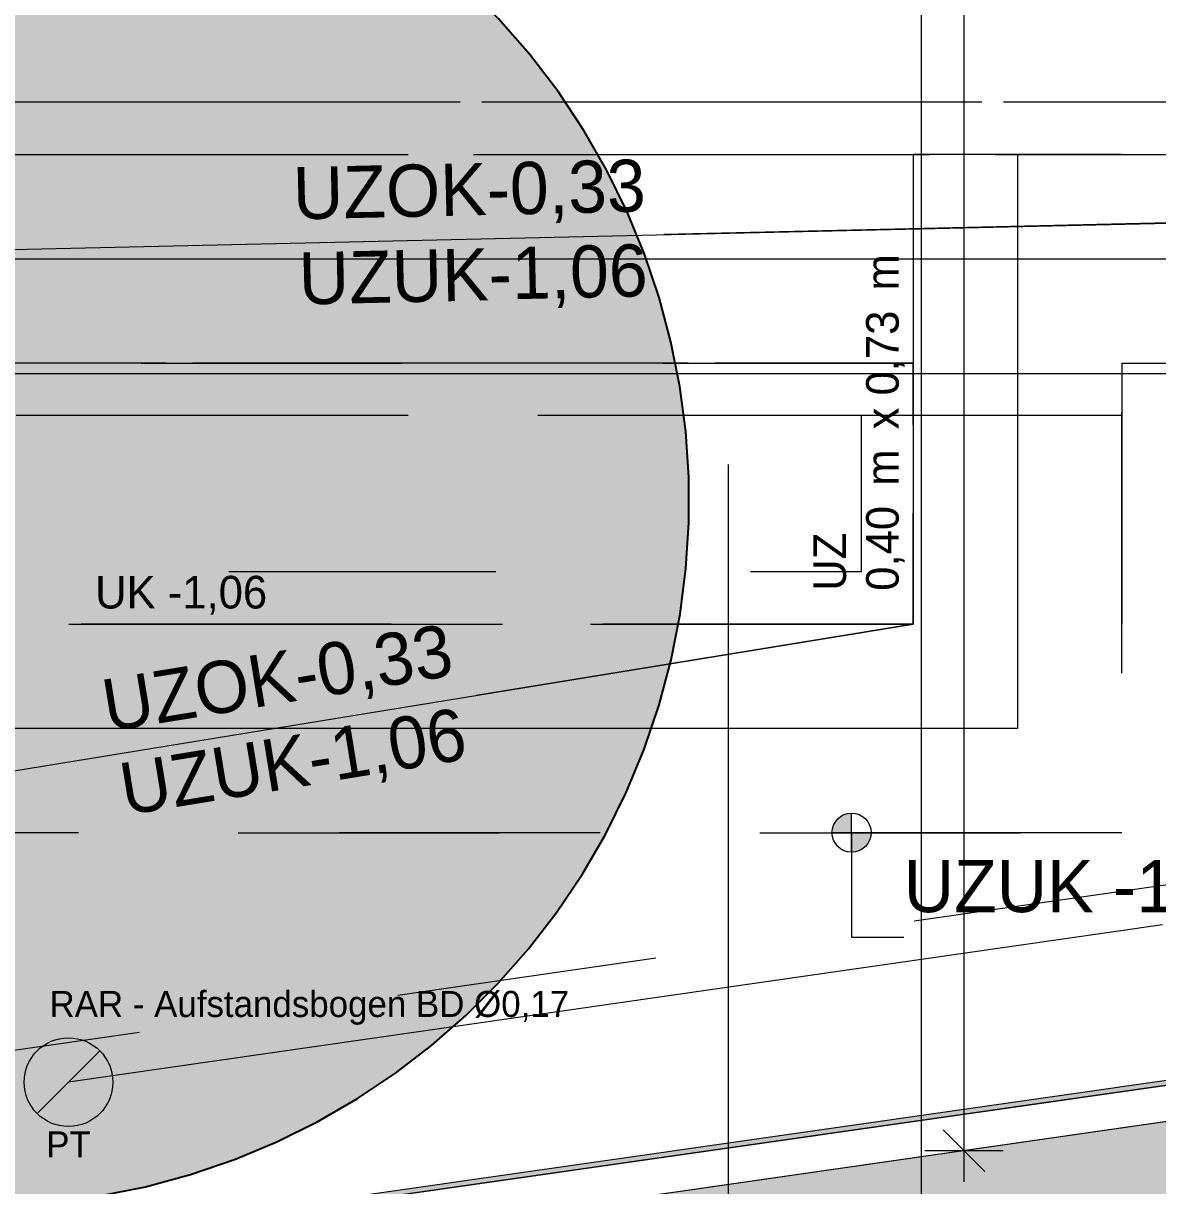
# Model space of a CAD drawing. Header units: metres. Extents: x -14 to 130, y -38 to 4.
# Drawn here: x 10.279 to 12.454, y -31.557 to -29.328 of the extents above; entities that cross this region are included whole.
import ezdxf

# ---------------------------------------------------------------- set-up
doc = ezdxf.new("R2010")
doc.units = ezdxf.units.M
doc.header["$MEASUREMENT"] = 0
for name, pattern in [('Kanal', [0.005, 0.003, -0.001, 0, -0.001]), ('Punkt 1_1', [0.07500000000000001, 0.025, -0.05000000000000001]), ('Schnittlinie', [0.006, 0.003, -0.0015, 0, -0.0015]), ('Strichliert_1_-1', [2, 1, -1]), ('Untersicht', [0.001, 0.0005, -0.0005])]:
    doc.linetypes.add(name, pattern=pattern)
for name, color, linetype in [('-1._KG PP_3_111 Wand Aussen - Bohrpfahlwand 80', 7, 'Continuous'), ('-1._KG PP_3_210 Decke', 7, 'Continuous'), ('-1._KG PP_3_220 Bodenaufbau', 7, 'Continuous'), ('-1._KG PP_3_250 Träger Unterzug', 7, 'Continuous'), ('-1._KG PP_3_270 Deckendurchbruchsymbol', 7, 'Continuous'), ('-1._KG PP_3_570 Beschriftung 3D', 7, 'Continuous'), ('-1._KG PP_3_851 Marker Schnitt', 7, 'Continuous'), ('-1._KG PP_3_945 Einreichplan Beschriftung', 7, 'Continuous'), ('-1._KG PP_3_Bemaßen_Sperrmaß 2D', 7, 'Continuous'), ('-1._KG PP_3_Kataster Grenzpunkte_Grenzpunkt (GP) Hausecke_Kennzeichen', 7, 'Continuous'), ('-1._KG PP_3_Kataster Grenzpunkte_Grenzpunkt (GP) Zeichen im Fels_Kennzeichen', 7, 'Continuous'), ('-1._KG PP_3_Kataster Grundstücke_Grundstück', 7, 'Continuous')]:
    doc.layers.add(name, color=color, linetype=linetype)
doc.styles.add('ERSTELLTER_STIL_5', font='')
doc.styles.get('ERSTELLTER_STIL_5').set_extended_font_data('Eurostile')
doc.linetypes.add('GAS', pattern='A,0,[1,415_260415_PP_VA_1_2 -1 KG1.Shx,S=0.1865079365079365,R=0,X=0,Y=0],-26.5,0', length=26.5)

msp = doc.modelspace()

# ---------------------------------------------------------------- hatches: boundary and pattern name
at = {"layer": '-1._KG PP_3_111 Wand Aussen - Bohrpfahlwand 80', "linetype": 'Continuous', "lineweight": 13, "true_color": 0x3f7f02}
msp.add_hatch(color=76, dxfattribs=at).paths.add_polyline_path([(12.94298988520334, -31.36602265205943), (4.92542555207527, -32.51869860455701), (4.953886686772657, -32.71666315646401), (12.97145101990074, -31.56398720396643)])
at = {"layer": '-1._KG PP_3_210 Decke', "linetype": 'Continuous', "lineweight": 0, "true_color": 0x0f1f00}
h = msp.add_hatch(color=88, dxfattribs=at)
h.paths.add_polyline_path([(9.98588561183884, -28.91214814596547, 0.9999999999999999), (10.42508106225892, -31.57618781465104, 0.9999999999999999)])
h.paths.add_polyline_path([(9.539864110852418, -30.76786146733664, -1.000000024835274), (9.442265118194504, -30.17585265267916, -1.000000024835268)], flags=0)
at = {"layer": '-1._KG PP_3_270 Deckendurchbruchsymbol', "linetype": 'Continuous', "lineweight": 0}
msp.add_hatch(color=8, dxfattribs=at).paths.add_polyline_path([(10.30554317318885, -31.41830976163317, 0.9999999999999999), (10.42575132599057, -31.29810160883146)])
at = {"layer": '-1._KG PP_3_570 Beschriftung 3D', "linetype": 'Continuous', "lineweight": 0, "true_color": 0x191100}
h = msp.add_hatch(color=28, dxfattribs=at)
h.paths.add_polyline_path([(0.8668847170780953, -11.47999991496719), (0.8449007091808358, -11.47999991496719), (0.8449132501583829, -11.4900006116453), (0.8668847170780953, -11.4900006116453), (0.8668847170780953, -11.93499944702833), (1.016885557929351, -11.93499944702833), (1.016885557929351, -11.55999962507792), (1.766885212850225, -11.5599995452945), (1.766885212850225, -11.49000047804258), (4.966884754613398, -11.49000057120864), (4.966884754613398, -11.55999945441246), (5.716885332203736, -11.55999945891298), (5.716885332203736, -11.93499947103196), (5.786884689120862, -11.93499947103196), (5.786884689120862, -13.1050004351359), (5.716885332203736, -13.1050004351359), (5.716885332203736, -13.8549998335004), (4.966884754613398, -13.8549999756764), (4.966884754613398, -13.92500035555425), (1.766885212850225, -13.92500048726552), (1.766885212850225, -13.85499990180737), (1.016885557929351, -13.85499998169856), (1.016885557929351, -13.10500033779775), (0.8668847170780953, -13.10500033779775), (0.8668847170780953, -14.00500017107046), (1.766885212850225, -14.00500019586273), (1.766885212850225, -13.93500026106439), (4.966884754613398, -13.93500019601194), (4.966884754613398, -14.00500020172128), (5.786884689120862, -14.00500021387206), (5.786884689120862, -14.20499974745335), (4.966884754613398, -14.20499963005461), (4.966884754613398, -14.27500019701671), (1.766885212850225, -14.2750001612572), (1.766885212850225, -14.20499957579905), (0.8668847170780953, -14.20499977208698), (0.8668847170780953, -15.10499911675018), (1.016885557929351, -15.10499911675018), (1.016885557929351, -14.35499963571921), (1.766885212850225, -14.35499965296781), (1.766885212850225, -14.28500036882928), (4.966884754613398, -14.28500041164291), (4.966884754613398, -14.35499966901524), (5.716885332203736, -14.35499971057604), (5.716885332203736, -15.10499910894054), (5.786884689120862, -15.10499910894054), (5.786884689120862, -15.82499955780293), (5.716885332203736, -15.82499955780293), (5.716885332203736, -16.57500020791435), (4.966884754613398, -16.57500017079886), (4.966884754613398, -16.64499998942395), (1.766884779077012, -16.64500012258124), (1.766884779077012, -16.5750001877829), (1.016885232189674, -16.57500022339357), (1.016885232189674, -15.82499960227373), (0.8668847170780953, -15.82499960227373), (0.8668847170780953, -16.72499943554644), (1.766884779077012, -16.72499939740524), (1.766884779077012, -16.65499989638011), (4.966884754613398, -16.65499982988164), (4.966884754613398, -16.72499946142247), (5.786884689120862, -16.7249993365391), (5.786884689120862, -16.92499991324281), (4.966884754613398, -16.92500001226133), (4.966884754613398, -16.99499964380216), (1.766884779077012, -16.99499957968633), (1.766884779077012, -16.9250000786612), (0.8668847170780953, -16.92500001378199), (0.8668847170780953, -17.82499968418486), (1.016885557929351, -17.82499968418486), (1.016885557929351, -17.07499987741421), (1.766884779077012, -17.07499993894335), (1.766884779077012, -17.00499935348519), (4.966884754613398, -17.00499929717559), (4.966884754613398, -17.0749998641377), (5.716885123579248, -17.07499987636551), (5.716885123579248, -17.82499969197898), (5.786884689120862, -17.82499969197898), (5.786884689120862, -18.99500003020946), (5.716885123579248, -18.99500003020946), (5.716885123579248, -19.36999920783049), (4.966884754613398, -19.36999926289611), (4.966884754613398, -19.43999982985822), (1.766884779077012, -19.43999979648135), (1.766884779077012, -19.36999921102319), (1.016885232189674, -19.36999925681582), (1.016885232189674, -18.99499992347494), (0.8668847170780953, -18.99499992347494), (0.8668847170780953, -19.89499943100797), (1.016885232189674, -19.89499943100797), (1.016885232189674, -19.5199997719274), (1.766884779077012, -19.51999972196516), (1.766884779077012, -19.44999935339361), (4.966884754613398, -19.4499992961474), (4.966884754613398, -19.5199998631095), (5.716885123579248, -19.51999979682664), (5.716885123579248, -19.89499939169665), (5.786884689120862, -19.89499939169665), (5.786884625607351, -21.06499974746043), (5.716884724527121, -21.06499974746043), (5.716884724527121, -21.81499940033264), (4.966884831283418, -21.81499961247194), (4.966884831283418, -21.88499966107988), (1.766884645735564, -21.88499963076367), (1.766884645735564, -21.81499953862575), (1.016885335618065, -21.81499946396704), (1.016885335618065, -21.06499963923164), (0.8668847262086228, -21.06499963923164), (0.8668847262086228, -21.96499976648964), (1.766884645735564, -21.96499970381146), (1.766884645735564, -21.89499983744241), (4.966884831283418, -21.89499974991149), (4.966884831283418, -21.96499979851942), (5.786884625607351, -21.96499973003414), (5.786884625607351, -22.1649997039879), (4.966884831283418, -22.1649996644405), (4.966884831283418, -22.23499952197732), (1.766885097273319, -22.23499963991553), (1.766885097273319, -22.1649995477776), (0.8668847262086228, -22.16499960722724), (0.8668847262086228, -23.06499973448525), (1.016885335618065, -23.06499973448525), (1.016885335618065, -22.31499929597616), (1.766885097273319, -22.31499926142556), (1.766885097273319, -22.24500029813203), (4.966884831283418, -22.24500018402227), (4.966884831283418, -22.31499927727464), (5.716884724527121, -22.31499923543529), (5.716884724527121, -23.06499968656162), (5.786884625607351, -23.06499968656162), (5.786884625607351, -24.23499994329639), (5.716884724527121, -24.23499994329639), (5.716884724527121, -24.60999976973249), (4.966884831283418, -24.60999988826904), (4.966884831283418, -24.67999974580586), (1.766884645735564, -24.67999982640805), (1.766884645735564, -24.609999960039), (1.016885335618065, -24.60999988901006), (1.016885335618065, -24.23499997664236), (0.8668847262086228, -24.23499997664236), (0.8668847262086228, -25.13499979701353), (1.016885335618065, -25.13499979701353), (1.016885335618065, -24.75999973120241), (1.766884645735564, -24.75999989945583), (1.766884645735564, -24.68999958154904), (4.966884831283418, -24.68999964356635), (4.966884831283418, -24.7599998832454), (5.716884724527121, -24.75999970030693), (5.716884724527121, -25.13499972630657), (5.786884625607351, -25.13499972630657), (5.786884625607351, -26.30499998304133), (5.716884724527121, -26.30499998304133), (5.716884724527121, -27.05499923678649), (4.966884449141189, -27.05499915674201), (4.966884449141189, -27.12499939642105), (1.766884645735564, -27.12499933559394), (1.766884645735564, -27.05499901768714), (1.016885335618065, -27.05499925013237), (1.016885335618065, -26.30499988572723), (0.8668847262086228, -26.30499988572723), (0.8668847262086228, -27.20499970609839), (1.766884645735564, -27.2049996344106), (1.766884645735564, -27.13499976804156), (4.966884449141189, -27.13499986739489), (4.966884449141189, -27.20499972493171), (5.856884596019944, -27.20499976605151), (5.856884596019944, -27.21894566455133), (4.975954212724483, -27.34496370970725), (4.985867173128648, -27.41425832376666), (1.818114958080306, -27.86740879818585), (1.808202187272771, -27.79811464226528), (0.9172715556142119, -27.92556294525404), (1.044720585672854, -28.81649287854725), (1.193208917424906, -28.79525132154611), (1.08700161300465, -28.05280989032931), (1.82944358704624, -27.94660279112317), (1.819530620272181, -27.87730863520259), (4.987283010074639, -27.42415714490847), (4.997195300084195, -27.4934521411101), (5.739637361540391, -27.38724497200019), (5.845845140749445, -28.12968695448394), (5.915139440231494, -28.11977442387447), (6.017098153896898, -28.83251850138126), (5.94780343927553, -28.84243099441629), (6.054011031859678, -29.58487319641049), (5.311568996640963, -29.69108042908745), (5.32148138383179, -29.76037504314685), (2.153729192081054, -30.21352515592464), (2.143816421273518, -30.14423060807101), (1.40137476620812, -30.25043802173138), (1.29516744181098, -29.50799593783571), (1.146679214684655, -29.52923728258974), (1.274127809292002, -30.42016754750278), (0.9172717090576317, -30.47147299016105), (1.044720278786015, -31.36240338378452), (1.193208751260732, -31.34116200273676), (1.08700161300465, -30.59871993523633), (1.82944358704624, -30.49251290225052), (1.819530816238705, -30.42321815843037), (4.987283010074639, -29.97006794662124), (4.997195779407692, -30.03936256068064), (5.739637760667447, -29.93315533375699), (5.845844941185918, -30.67559731624074), (5.915139440231494, -30.66568464781667), (6.01709834872174, -31.37842911497314), (5.947803828925212, -31.38834160800817), (6.054010837034836, -32.13078361517753), (5.311568996640963, -32.23699065758687), (5.321481574902903, -32.30628527164629), (2.153729192081054, -32.75943546301851), (2.14381661724005, -32.69014111113141), (1.401374540439244, -32.79634809166945), (1.29516744181098, -32.05390623354266), (1.146679214684655, -32.07514778565014), (1.274127809292002, -32.96607805056318), (2.16505801701352, -32.83862945595583), (2.155145246205981, -32.76933471213569), (5.322897793991116, -32.31618447493032), (5.332810181181946, -32.38547908898973), (13.00789618952348, -31.28754975632671), (13.01776854864146, -31.35527184483949), (13.90835536415685, -31.22544524725087), (13.8996955948431, -31.16604003633341), (17.06745904298008, -30.71288817382894), (17.0748867400056, -30.76383974011339), (17.96547355552097, -30.63401294769992), (17.83564695793235, -29.74342613218454), (17.76447685940101, -29.75380113938976), (17.6625176172782, -29.04105413951038), (17.73178564089648, -29.03095656287733), (17.60195923813269, -28.14036955253711), (16.71137222779248, -28.27019634495057), (16.7227020715386, -28.34791762355219), (13.55495167666589, -28.80106792745794), (13.55565986495934, -28.80601745251847), (13.54484085194372, -28.73180185208805), (12.65425403642834, -28.86162844967667), (12.78408063401696, -29.7522154600169), (12.85334826798557, -29.74211768855901), (12.95530731528355, -30.45486468843841), (12.88794195105283, -30.46468483449927), (13.00645370640801, -31.2776544078776), (6.222324497293547, -32.24813129211363), (6.096292113464179, -31.36710005052637), (6.02699759366765, -31.37701293321108), (5.925038685177404, -30.66426866087945), (5.99433326099104, -30.65435597301958), (5.86684880299879, -29.7631741048898), (6.223740873880443, -29.71212031311734), (6.096292113464179, -28.82118982658418), (6.02699759366765, -28.83110231961921), (5.925038490352565, -28.11835804728758), (5.994332871341358, -28.10844535942771), (5.866885123560982, -27.21751539274246), (5.866885123560982, -26.30499998304133), (5.796885153148393, -26.30499998304133), (5.796885153148393, -25.13499972630657), (5.866885323124508, -25.13499972630657), (5.866885323124508, -24.23499994329639), (5.796885153148393, -24.23499994329639), (5.796885153148393, -23.06499968656162), (5.866885323124508, -23.06499968656162), (5.866885323124508, -22.1649997039879), (5.796885153148393, -22.1649997039879), (5.796885153148393, -21.96499973003414), (5.866885323124508, -21.96499973003414), (5.866885323124508, -21.06499974746043), (5.796884754021336, -21.06499974746043), (5.796884686662375, -19.89499939169665), (5.86688525810221, -19.89499939169665), (5.86688525810221, -18.99500003020946), (5.796884686662375, -18.99500003020946), (5.796884686662375, -17.82499969197898), (5.866885049477725, -17.82499969197898), (5.866885049477725, -16.92499991324281), (5.796885103911352, -16.92499991324281), (5.796885103911352, -16.7249993365391), (5.866885049477725, -16.7249993365391), (5.866885049477725, -15.82499955780293), (5.796885103911352, -15.82499955780293), (5.796885103911352, -15.10499910894054), (5.866885049477725, -15.10499910894054), (5.866885049477725, -14.20499974745335), (5.796885103911352, -14.20499974745335), (5.796885103911352, -14.00500021387206), (5.866885049477725, -14.00500021387206), (5.866885049477725, -13.1050004351359), (5.796885103911352, -13.1050004351359), (5.796885103911352, -11.93499947103196), (5.866885049477725, -11.93499947103196), (5.866885049477725, -11.03499969229579), (5.796885103911352, -11.03499969229579), (5.796885103911352, -9.865000397187757), (5.866885049477725, -9.865000397187757), (5.866885049477725, -8.964999992578132), (4.966884754613398, -8.964999977732784), (4.966884754613398, -9.035000544694899), (1.766885212850225, -9.035000487448688), (1.766885212850225, -8.965000118877143), (0.8668847170780953, -8.965000029802347), (0.8668847170780953, -9.865000514554414), (1.016885557929351, -9.865000514554414), (1.016885557929351, -9.115000870653606), (1.766885212850225, -9.115000846705712), (1.766885212850225, -9.045000261247562), (4.966884754613398, -9.045000385152587), (4.966884754613398, -9.115000952114688), (5.716885332203736, -9.115000998823259), (5.716885332203736, -9.865000397187757), (5.786884689120862, -9.865000397187757), (5.786884689120862, -11.03499969229579), (5.716885332203736, -11.03499969229579), (5.716885332203736, -11.40999991303926), (4.966884754613398, -11.40999997670459), (4.966884754613398, -11.47999979532968), (1.766885212850225, -11.47999983669729), (1.766885212850225, -11.40999990189895), (1.016885557929351, -11.40999992431554), (1.016885557929351, -11.03499977662545), (0.8668847170780953, -11.03499977662545)])
h.paths.add_polyline_path([(12.93251164005297, -29.73057762881051), (12.82432287367073, -28.98842181933113), (13.56647868315011, -28.88023305294889), (13.55638091169223, -28.8109650293306), (16.72412000672421, -28.35781667367326), (16.7228072769522, -28.34863867028508), (16.73300986417402, -28.41862735098658), (17.47516567365339, -28.31043858460433), (17.58335463486048, -29.05259439408371), (17.65262207400425, -29.04249681745067), (17.75458151095191, -29.75524362250522), (17.68721575707151, -29.76506396339093), (17.79540471827859, -30.50721957804546), (17.05324890879921, -30.61540834442771), (17.06601655986463, -30.70299263055499), (13.89825311172764, -31.1561446878843), (13.88671753295046, -31.07701404639002), (13.14456191829592, -31.18520281277226), (13.03637295708884, -30.44304700329288), (12.96520266373266, -30.45342201049811), (12.86324361643468, -29.7406754002684)], flags=0)
at = {"layer": '-1._KG PP_3_Kataster Grenzpunkte_Grenzpunkt (GP) Hausecke_Kennzeichen', "linetype": 'Continuous', "lineweight": 0, "true_color": 0x000000}
for points in [[(11.86666306026998, -30.87999982981369), (11.86666306026998, -30.84249982981369), (11.85231243155628, -30.84535434734451), (11.84014655597549, -30.85348332551919), (11.8320175778008, -30.86564920109999), (11.82916306026998, -30.87999982981369)], [(11.86666306026998, -30.87999982981369), (11.86666306026998, -30.91749982981369), (11.88101368898367, -30.91464531228286), (11.89317956456447, -30.90651633410818), (11.90130854273915, -30.89435045852738), (11.90416306026997, -30.87999982981369)]]:
    msp.add_hatch(color=18, dxfattribs=at).paths.add_polyline_path(points)

# ---------------------------------------------------------------- linework, layer by layer
at = {"layer": '-1._KG PP_3_111 Wand Aussen - Bohrpfahlwand 80', "color": 7, "linetype": 'Continuous', "lineweight": 18, "ltscale": 1000, "flags": 128}
msp.add_lwpolyline([(12.94298988520334, -31.36602265205943), (4.92542555207527, -32.51869860455701)], dxfattribs=at)
at = {"layer": '-1._KG PP_3_210 Decke', "color": 7, "linetype": 'Untersicht', "lineweight": 13, "ltscale": 1000, "true_color": 0xf4f4f4, "flags": 128}
msp.add_lwpolyline([(5.305028709145281, -21.49499984274746), (0.1843831494230894, -21.49499984274746), (0.1967034927316131, -31.38000008767371), (9.535029024412816, -31.38000008767371), (9.535029024412816, -30.8800001112715), (12.38502880685627, -30.8800001112715), (12.38502880685627, -29.98000020911363), (18.72579114256216, -29.98000020911363), (18.76214868190436, -21.49499984274746), (12.46502895810572, -21.49499984274746), (12.46502882522127, -24.32000009110894), (13.00666210526895, -24.32000009110894), (13.23261569759713, -25.87000012072028), (9.875028698316113, -25.87000012072028), (7.87502879270726, -25.87000012072028), (7.87502879270726, -23.91999996360416), (5.305028709145281, -23.91999996360416)], close=True, dxfattribs=at)
at = {"layer": '-1._KG PP_3_210 Decke', "color": 7, "linetype": 'Punkt 1_1', "lineweight": 25, "ltscale": 1000, "flags": 128}
msp.add_lwpolyline([(9.98588561183884, -28.91214814596547, 0.9999999999999999), (10.42508106225892, -31.57618781465104, 0.9999999999999999)], format="xyb", close=True, dxfattribs=at)
at = {"layer": '-1._KG PP_3_210 Decke', "color": 8, "linetype": 'Untersicht', "lineweight": 13, "ltscale": 1000, "flags": 128}
msp.add_lwpolyline([(0.1962049458953548, -30.98000010461589), (0.1998276885272201, -33.88653668298276), (18.72045518068941, -31.22526101441079), (18.72750485506194, -29.57999984005176), (11.98502886677401, -29.57999984005176), (11.98502886677401, -30.47999979316301), (9.13502883116295, -30.47999979316301), (9.13502883116295, -30.98000010461589)], close=True, dxfattribs=at)
at = {"layer": '-1._KG PP_3_220 Bodenaufbau', "color": 7, "linetype": 'Continuous', "lineweight": 13, "ltscale": 1000, "flags": 128}
msp.add_lwpolyline([(18.05299367877941, -30.63136331597044), (1.076486936813184, -33.07206126782707)], dxfattribs=at)
at = {"layer": '-1._KG PP_3_250 Träger Unterzug', "color": 76, "linetype": 'GAS', "lineweight": 13, "ltscale": 1000, "true_color": 0x3f7f02}
for p, q in [((12.18502864336495, -29.57999978943748), (12.18502864336495, -30.67999963326433)), ((0.6648358585033431, -29.7800001967916), (18.25621031788018, -29.7800001967916)), ((12.18502864336495, -30.67999963326433), (9.335028830120743, -30.67999963326433))]:
    msp.add_line(p, q, dxfattribs=at)
at = {"layer": '-1._KG PP_3_250 Träger Unterzug', "color": 76, "linetype": 'Untersicht', "lineweight": 13, "ltscale": 1000, "true_color": 0x3f7f02, "flags": 128}
for points in [[(4.505028843272418, -29.57999999999997), (11.98502880672785, -29.57999999999997)], [(12.38502880672784, -29.57999999999997), (11.98502880672785, -29.57999999999997)], [(12.38502880672784, -29.57999999999997), (18.25621044211581, -29.57999999999996)], [(4.505028843272418, -29.97999999999997), (11.98502880672785, -29.97999999999996)], [(11.98502880672785, -29.97999999999996), (11.98502880672785, -30.47999982981369)], [(12.38502880672784, -29.97999999999996), (18.25621044211581, -29.97999999999996)], [(12.38502880672784, -29.97999999999996), (12.38502880672785, -30.87999982981369)], [(11.98502880672785, -30.47999982981369), (9.1350289650452, -30.47999982981369)], [(12.38502880672784, -30.87999982981369), (9.535028965045202, -30.87999982981369)]]:
    msp.add_lwpolyline(points, dxfattribs=at)
at = {"layer": '-1._KG PP_3_270 Deckendurchbruchsymbol', "color": 7, "linetype": 'Continuous', "lineweight": 13, "ltscale": 1000}
msp.add_line((10.30554344299014, -31.41830984513399), (10.4257513546001, -31.29810133436882), dxfattribs=at)
msp.add_circle((10.36564724958971, -31.35820568523231), 0.085, dxfattribs=at)
at = {"layer": '-1._KG PP_3_570 Beschriftung 3D', "color": 40, "linetype": 'Continuous', "lineweight": 0, "ltscale": 1000, "true_color": 0xffb300, "flags": 128}
for points in [[(6.222324557629792, -32.24813129443602), (13.00645365293997, -31.27765431586587)], [(13.00789617567221, -31.28754976132765), (5.332810313916168, -32.38547906555222)], [(13.00790434340169, -31.28760579047723), (5.333210153980145, -32.38547906555222)]]:
    msp.add_lwpolyline(points, dxfattribs=at)
at = {"layer": '-1._KG PP_3_851 Marker Schnitt', "color": 7, "linetype": 'Schnittlinie', "lineweight": 13, "ltscale": 1000}
msp.add_line((11.63000180919852, -5.774086783052603), (11.63000180919852, -35.6449999796006), dxfattribs=at)
at = {"layer": '-1._KG PP_3_Bemaßen_Sperrmaß 2D', "color": 5, "linetype": 'GAS', "lineweight": 0, "ltscale": 1000}
for p, q in [((11.99999992652072, 2.999999702828291), (11.99999992652072, -36.00000004358344)), ((-1.500000008743161, -29.99999980606385), (21.00000028280011, -29.99999980606385))]:
    msp.add_line(p, q, dxfattribs=at)
at = {"layer": '-1._KG PP_3_Kataster Grenzpunkte_Grenzpunkt (GP) Hausecke_Kennzeichen', "color": 6, "linetype": 'Continuous', "lineweight": 13, "ltscale": 1000, "true_color": 0xfb02fe}
for p, q in [((12.08221720341958, -31.48951464918301), (12.08221720341958, -21.69500032610036)), ((12.04221760127293, -31.44951504703636), (12.12221740472144, -31.52951485048488)), ((12.15721705659977, -31.48951464918301), (12.00721735023938, -31.48951464918301)), ((12.08221720341958, -31.54951465155821), (12.08221720341958, -31.48951464918301))]:
    msp.add_line(p, q, dxfattribs=at)
at = {"layer": '-1._KG PP_3_Kataster Grenzpunkte_Grenzpunkt (GP) Hausecke_Kennzeichen', "color": 7, "linetype": 'Strichliert_1_-1', "lineweight": 13, "ltscale": 1000}
for p, q in [((0.6673349349046855, -29.9799430852451), (18.25621031788018, -29.57999978943748)), ((18.25621031788018, -29.57999978943748), (11.50673221444042, -29.73316722941903)), ((9.537496558649833, -30.87959680915883), (11.98502883516603, -30.47999982506541)), ((11.98502883516603, -30.47999982506541), (11.1470761152826, -30.61676958512561))]:
    msp.add_line(p, q, dxfattribs=at)
at = {"layer": '-1._KG PP_3_Kataster Grenzpunkte_Grenzpunkt (GP) Hausecke_Kennzeichen', "color": 7, "linetype": 'Continuous', "lineweight": 13, "ltscale": 1000}
for p, q in [((11.86666332584189, -30.91749996720855), (11.86666332584189, -30.84250011402836)), ((11.90416325243198, -30.88000004061846), (11.82916280009658, -30.88000004061846)), ((11.86666332584189, -30.88000004061846), (11.86666332584189, -31.07999984881738)), ((11.86666332584189, -31.07999984881738), (11.96666293036374, -31.07999984881738))]:
    msp.add_line(p, q, dxfattribs=at)
msp.add_circle((11.86666306026998, -30.87999982981369), 0.03750000000000001, dxfattribs=at)
at = {"layer": '-1._KG PP_3_Kataster Grenzpunkte_Grenzpunkt (GP) Zeichen im Fels_Kennzeichen', "color": 171, "linetype": 'Kanal', "lineweight": 13, "ltscale": 1000, "true_color": 0x6c6cff, "flags": 128}
msp.add_lwpolyline([(18.24140717926395, -20.57879485733916), (17.90796233870088, -20.91223969790224), (17.86782356302045, -30.27962647232131), (10.36564724958971, -31.35820568523231)], dxfattribs=at)
at = {"layer": '-1._KG PP_3_Kataster Grundstücke_Grundstück', "color": 30, "linetype": 'Untersicht', "lineweight": 13, "ltscale": 1000, "true_color": 0xff6400, "flags": 128}
for points in [[(4.516884583573619, -27.20499932469176), (4.516884583573619, -27.40499979971655), (4.516884721507262, -29.57999999999997), (13.77344598758577, -29.57999999999997), (13.61225824716196, -28.47428155504323), (13.58340818388112, -28.27637367134864), (13.29092623433973, -26.27000011090431), (10.05502885121589, -26.27000024883796), (7.625029065984835, -26.27000011090431), (4.516884583573619, -26.27000011090431)], [(4.516884726208632, -29.57999999999997), (13.77344612418637, -29.57999999999997), (13.75886848098867, -29.47999999999997), (4.516884726208632, -29.47999999999997)], [(9.03502904028865, -30.88000060189802), (0.6660814096760621, -30.88000060189802), (0.6662058849048638, -30.98000008767372), (9.13502903206121, -30.98000008767372), (9.13502903206121, -30.47999979147966), (11.98502888191205, -30.47999979147966), (11.98502888191205, -29.9799994952856), (11.88502889013948, -29.9799994952856), (11.88502889013948, -30.38000013703834), (9.03502904028865, -30.38000013703834)], [(0.8649589302855158, -29.97999999999998), (0.8662052778658076, -30.98000008767372), (9.1350289650452, -30.98000008767372), (9.1350289650452, -30.47999982981369), (11.98502888191205, -30.47999982981369), (11.98502888191205, -29.97999999999996)], [(4.516884726208632, -30.07999999999996), (11.98502880672785, -30.07999999999996), (11.98502880672785, -29.97999999999996), (4.516884726208632, -29.97999999999996)]]:
    msp.add_lwpolyline(points, close=True, dxfattribs=at)
for points in [[(0.8643357518290617, -29.47999999999997), (0.8650835892109381, -30.07999999999996), (11.88502880672785, -30.07999999999996)], [(18.05535628892672, -30.07999999999996), (18.05792722011108, -29.47999999999997), (0.8643357518290582, -29.47999999999997)], [(0.8660808199078307, -30.88000008767371), (0.8682836012676791, -32.64736250614143), (18.05494293189901, -30.17645636918279), (18.05535624253289, -30.07999999999996)], [(11.88502880672785, -30.07999999999998), (11.88502880672785, -30.37999999999998), (9.035028825221259, -30.37999999999998), (9.035028825221259, -30.88000008767371), (0.8660808199078307, -30.88000008767371)], [(11.88502880672785, -30.07999999999996), (18.05535628892672, -30.07999999999996)]]:
    msp.add_lwpolyline(points, dxfattribs=at)

# ---------------------------------------------------------------- texts
at = {"layer": '-1._KG PP_3_270 Deckendurchbruchsymbol', "color": 1, "linetype": 'Continuous', "lineweight": 0, "char_height": 0.05, "style": 'ERSTELLTER_STIL_5'}
for s, insert, attachment_point in [('\\A1;{\\pqc;\\pt0;\\fEurostile|b0|i0|c0|p0;\\W1.000000;RAR - Aufstandsbogen BD Ø0,17\\fEurostile|b0|i0|c0|p0;\\W1.000000;\\A1{\\H.66x;\\S^  ;}\\fEurostile|b0|i0|c0|p0;\\W1.000000;\\fEurostile|b0|i0|c0|p0;\\W1.000000;\\A1{\\H.66x;\\S^  ;}\\fEurostile|b0|i0|c0|p0;\\W1.000000;\\fEurostile|b0|i0|c0|p0;\\W1.000000;\\A1{\\H.66x;\\S^  ;}}', (10.84564838819446, -31.24836741718691), 8), ('\\A1;{\\pqc;\\pt0;\\fEurostile|b0|i0|c0|p0;\\W1.000000;PT}', (10.36564724958971, -31.45258068676177), 2)]:
    msp.add_mtext(s, dxfattribs=dict(at, insert=insert, attachment_point=attachment_point))
at = {"layer": '-1._KG PP_3_945 Einreichplan Beschriftung', "color": 7, "linetype": 'Continuous', "lineweight": 13, "char_height": 0.0625, "attachment_point": 1, "rotation": 90, "style": 'ERSTELLTER_STIL_5'}
for s, insert in [('\\A1;{\\pql;\\pt0,1;\\fEurostile|b0|i0|c0|p0;\\W1.000000;0,40\\fEurostile|b0|i0|c0|p0;\\W1.000000;\\A1{\\H.66x;\\S^  ;}\\fEurostile|b0|i0|c0|p0;\\W1.000000; m\\fEurostile|b0|i0|c0|p0;\\W1.000000;\\A1{\\H.66x;\\S^  ;}\\fEurostile|b0|i0|c0|p0;\\W1.000000; x \\fEurostile|b0|i0|c0|p0;\\W1.000000;\\fEurostile|b0|i0|c0|p0;\\W1.000000;\\fEurostile|b0|i0|c0|p0;\\W1.000000;\\fEurostile|b0|i0|c0|p0;\\W1.000000;\\fEurostile|b0|i0|c0|p0;\\W1.000000;0,73\\fEurostile|b0|i0|c0|p0;\\W1.000000;\\A1{\\H.66x;\\S^  ;}\\fEurostile|b0|i0|c0|p0;\\W1.000000; m\\fEurostile|b0|i0|c0|p0;\\W1.000000;\\A1{\\H.66x;\\S^  ;}\\fEurostile|b0|i0|c0|p0;\\W1.000000;\\fEurostile|b0|i0|c0|p0;\\W1.000000;\\fEurostile|b0|i0|c0|p0;\\W1.000000;\\fEurostile|b0|i0|c0|p0;\\W1.000000;\\fEurostile|b0|i0|c0|p0;\\W1.000000;\\fEurostile|b0|i0|c0|p0;\\W1.000000;\\fEurostile|b0|i0|c0|p0;\\W1.000000;\\A1{\\H.66x;\\S^  ;}\\fEurostile|b0|i0|c0|p0;\\W1.000000;\\fEurostile|b0|i0|c0|p0;\\W1.000000;\\A1{\\H.66x;\\S^  ;}\\fEurostile|b0|i0|c0|p0;\\W1.000000;\\fEurostile|b0|i0|c0|p0;\\W1.000000;\\fEurostile|b0|i0|c0|p0;\\W1.000000;\\fEurostile|b0|i0|c0|p0;\\W1.000000;\\fEurostile|b0|i0|c0|p0;\\W1.000000;\\fEurostile|b0|i0|c0|p0;\\W1.000000;\\fEurostile|b0|i0|c0|p0;\\W1.000000;\\A1{\\H.66x;\\S^  ;}\\fEurostile|b0|i0|c0|p0;\\W1.000000;\\fEurostile|b0|i0|c0|p0;\\W1.000000;\\A1{\\H.66x;\\S^  ;}\\fEurostile|b0|i0|c0|p0;\\W1.000000;\\fEurostile|b0|i0|c0|p0;\\W1.000000;\\fEurostile|b0|i0|c0|p0;\\W1.000000;\\fEurostile|b0|i0|c0|p0;\\W1.000000;\\fEurostile|b0|i0|c0|p0;\\W1.000000;\\fEurostile|b0|i0|c0|p0;\\W1.000000;\\fEurostile|b0|i0|c0|p0;\\W1.000000;\\A1{\\H.66x;\\S^  ;}\\fEurostile|b0|i0|c0|p0;\\W1.000000;\\fEurostile|b0|i0|c0|p0;\\W1.000000;\\A1{\\H.66x;\\S^  ;}\\fEurostile|b0|i0|c0|p0;\\W1.000000;\\fEurostile|b0|i0|c0|p0;\\W1.000000;\\fEurostile|b0|i0|c0|p0;\\W1.000000;\\fEurostile|b0|i0|c0|p0;\\W1.000000;\\fEurostile|b0|i0|c0|p0;\\W1.000000;\\fEurostile|b0|i0|c0|p0;\\W1.000000;\\fEurostile|b0|i0|c0|p0;\\W1.000000;\\A1{\\H.66x;\\S^  ;}\\fEurostile|b0|i0|c0|p0;\\W1.000000;}', (11.89455194090822, -30.41631984182624)), ('\\A1;{\\pql;\\pt0,1;\\fEurostile|b0|i0|c0|p0;\\W1.000000;UZ\\fEurostile|b0|i0|c0|p0;\\W1.000000;\\A1{\\H.66x;\\S^  ;}\\fEurostile|b0|i0|c0|p0;\\W1.000000;\\fEurostile|b0|i0|c0|p0;\\W1.000000;\\A1{\\H.66x;\\S^  ;}\\fEurostile|b0|i0|c0|p0;\\W1.000000;\\fEurostile|b0|i0|c0|p0;\\W1.000000;\\fEurostile|b0|i0|c0|p0;\\W1.000000;\\fEurostile|b0|i0|c0|p0;\\W1.000000;\\fEurostile|b0|i0|c0|p0;\\W1.000000;\\fEurostile|b0|i0|c0|p0;\\W1.000000;\\fEurostile|b0|i0|c0|p0;\\W1.000000;\\A1{\\H.66x;\\S^  ;}\\fEurostile|b0|i0|c0|p0;\\W1.000000;\\fEurostile|b0|i0|c0|p0;\\W1.000000;\\A1{\\H.66x;\\S^  ;}\\fEurostile|b0|i0|c0|p0;\\W1.000000;\\fEurostile|b0|i0|c0|p0;\\W1.000000;\\fEurostile|b0|i0|c0|p0;\\W1.000000;\\fEurostile|b0|i0|c0|p0;\\W1.000000;\\fEurostile|b0|i0|c0|p0;\\W1.000000;\\fEurostile|b0|i0|c0|p0;\\W1.000000;\\fEurostile|b0|i0|c0|p0;\\W1.000000;\\A1{\\H.66x;\\S^  ;}\\fEurostile|b0|i0|c0|p0;\\W1.000000;\\fEurostile|b0|i0|c0|p0;\\W1.000000;\\A1{\\H.66x;\\S^  ;}\\fEurostile|b0|i0|c0|p0;\\W1.000000;\\fEurostile|b0|i0|c0|p0;\\W1.000000;\\fEurostile|b0|i0|c0|p0;\\W1.000000;\\fEurostile|b0|i0|c0|p0;\\W1.000000;\\fEurostile|b0|i0|c0|p0;\\W1.000000;\\fEurostile|b0|i0|c0|p0;\\W1.000000;\\fEurostile|b0|i0|c0|p0;\\W1.000000;\\A1{\\H.66x;\\S^  ;}\\fEurostile|b0|i0|c0|p0;\\W1.000000;\\fEurostile|b0|i0|c0|p0;\\W1.000000;\\A1{\\H.66x;\\S^  ;}\\fEurostile|b0|i0|c0|p0;\\W1.000000;\\fEurostile|b0|i0|c0|p0;\\W1.000000;\\fEurostile|b0|i0|c0|p0;\\W1.000000;\\fEurostile|b0|i0|c0|p0;\\W1.000000;\\fEurostile|b0|i0|c0|p0;\\W1.000000;\\fEurostile|b0|i0|c0|p0;\\W1.000000;\\fEurostile|b0|i0|c0|p0;\\W1.000000;\\A1{\\H.66x;\\S^  ;}\\fEurostile|b0|i0|c0|p0;\\W1.000000;\\fEurostile|b0|i0|c0|p0;\\W1.000000;\\A1{\\H.66x;\\S^  ;}\\fEurostile|b0|i0|c0|p0;\\W1.000000;\\fEurostile|b0|i0|c0|p0;\\W1.000000;\\fEurostile|b0|i0|c0|p0;\\W1.000000;\\fEurostile|b0|i0|c0|p0;\\W1.000000;\\fEurostile|b0|i0|c0|p0;\\W1.000000;\\fEurostile|b0|i0|c0|p0;\\W1.000000;\\fEurostile|b0|i0|c0|p0;\\W1.000000;\\A1{\\H.66x;\\S^  ;}\\fEurostile|b0|i0|c0|p0;\\W1.000000;}', (11.79360755089146, -30.41631984182624))]:
    msp.add_mtext(s, dxfattribs=dict(at, insert=insert))
at = {"layer": '-1._KG PP_3_945 Einreichplan Beschriftung', "color": 7, "linetype": 'Continuous', "lineweight": 13, "insert": (10.41665539881223, -30.46185712420378), "char_height": 0.06249999999999999, "attachment_point": 7, "style": 'ERSTELLTER_STIL_5'}
msp.add_mtext('\\A1;{\\pql;\\fEurostile|b0|i0|c0|p0;\\W1.000000;UK\\fEurostile|b0|i0|c0|p0;\\W1.000000; \\fEurostile|b0|i0|c0|p0;\\W1.000000;-1,06}', dxfattribs=at)
at = {"layer": '-1._KG PP_3_Kataster Grenzpunkte_Grenzpunkt (GP) Hausecke_Kennzeichen', "color": 7, "linetype": 'Continuous', "lineweight": 13, "char_height": 0.1, "style": 'ERSTELLTER_STIL_5'}
for s, insert, attachment_point, rotation in [('\\A1;{\\pql;\\pt0,1;\\fEurostile|b0|i0|c0|p0;\\W1.000000;-0,33\\fEurostile|b0|i0|c0|p0;\\W1.000000;\\A1{\\H.66x;\\S^  ;}\\fEurostile|b0|i0|c0|p0;\\W1.000000;\\fEurostile|b0|i0|c0|p0;\\W1.000000;\\A1{\\H.66x;\\S^  ;}\\fEurostile|b0|i0|c0|p0;\\W1.000000;\\fEurostile|b0|i0|c0|p0;\\W1.000000;\\fEurostile|b0|i0|c0|p0;\\W1.000000;\\fEurostile|b0|i0|c0|p0;\\W1.000000;\\fEurostile|b0|i0|c0|p0;\\W1.000000;\\fEurostile|b0|i0|c0|p0;\\W1.000000;\\fEurostile|b0|i0|c0|p0;\\W1.000000;\\A1{\\H.66x;\\S^  ;}\\fEurostile|b0|i0|c0|p0;\\W1.000000;\\fEurostile|b0|i0|c0|p0;\\W1.000000;\\A1{\\H.66x;\\S^  ;}\\fEurostile|b0|i0|c0|p0;\\W1.000000;\\fEurostile|b0|i0|c0|p0;\\W1.000000;\\fEurostile|b0|i0|c0|p0;\\W1.000000;\\fEurostile|b0|i0|c0|p0;\\W1.000000;\\fEurostile|b0|i0|c0|p0;\\W1.000000;\\fEurostile|b0|i0|c0|p0;\\W1.000000;\\fEurostile|b0|i0|c0|p0;\\W1.000000;\\A1{\\H.66x;\\S^  ;}\\fEurostile|b0|i0|c0|p0;\\W1.000000;\\fEurostile|b0|i0|c0|p0;\\W1.000000;\\A1{\\H.66x;\\S^  ;}\\fEurostile|b0|i0|c0|p0;\\W1.000000;\\fEurostile|b0|i0|c0|p0;\\W1.000000;\\fEurostile|b0|i0|c0|p0;\\W1.000000;\\fEurostile|b0|i0|c0|p0;\\W1.000000;\\fEurostile|b0|i0|c0|p0;\\W1.000000;\\fEurostile|b0|i0|c0|p0;\\W1.000000;\\fEurostile|b0|i0|c0|p0;\\W1.000000;\\A1{\\H.66x;\\S^  ;}\\fEurostile|b0|i0|c0|p0;\\W1.000000;\\fEurostile|b0|i0|c0|p0;\\W1.000000;\\fEurostile|b0|i0|c0|p0;\\W1.000000;\\fEurostile|b0|i0|c0|p0;\\W1.000000;\\fEurostile|b0|i0|c0|p0;\\W1.000000;\\fEurostile|b0|i0|c0|p0;\\W1.000000;\\fEurostile|b0|i0|c0|p0;\\W1.000000;\\fEurostile|b0|i0|c0|p0;\\W1.000000;\\fEurostile|b0|i0|c0|p0;\\W1.000000;\\fEurostile|b0|i0|c0|p0;\\W1.000000;\\fEurostile|b0|i0|c0|p0;\\W1.000000;\\fEurostile|b0|i0|c0|p0;\\W1.000000;\\fEurostile|b0|i0|c0|p0;\\W1.000000;\\fEurostile|b0|i0|c0|p0;\\W1.000000;\\fEurostile|b0|i0|c0|p0;\\W1.000000;\\fEurostile|b0|i0|c0|p0;\\W1.000000;\\fEurostile|b0|i0|c0|p0;\\W1.000000;\\fEurostile|b0|i0|c0|p0;\\W1.000000;\\fEurostile|b0|i0|c0|p0;\\W1.000000;}', (11.16602498531721, -29.59610057532455), 1, 1.2999999999994614), ('\\A1;{\\pqr;\\pt0,1;\\fEurostile|b0|i0|c0|p0;\\W1.000000; UZOK}', (11.16602498531722, -29.59610057532455), 3, 1.2999999999994614), ('\\A1;{\\pqr;\\pt0,1;\\fEurostile|b0|i0|c0|p0;\\W1.000000;UZUK}', (11.16973461333677, -29.75956946354762), 3, 1.2999999999994614), ('\\A1;{\\pql;\\pt0,1;\\fEurostile|b0|i0|c0|p0;\\W1.000000;-1,06\\fEurostile|b0|i0|c0|p0;\\W1.000000;\\A1{\\H.66x;\\S^  ;}\\fEurostile|b0|i0|c0|p0;\\W1.000000;\\fEurostile|b0|i0|c0|p0;\\W1.000000;\\A1{\\H.66x;\\S^  ;}\\fEurostile|b0|i0|c0|p0;\\W1.000000;\\fEurostile|b0|i0|c0|p0;\\W1.000000;\\fEurostile|b0|i0|c0|p0;\\W1.000000;\\fEurostile|b0|i0|c0|p0;\\W1.000000;\\fEurostile|b0|i0|c0|p0;\\W1.000000;\\fEurostile|b0|i0|c0|p0;\\W1.000000;\\fEurostile|b0|i0|c0|p0;\\W1.000000;\\A1{\\H.66x;\\S^  ;}\\fEurostile|b0|i0|c0|p0;\\W1.000000;\\fEurostile|b0|i0|c0|p0;\\W1.000000;\\A1{\\H.66x;\\S^  ;}\\fEurostile|b0|i0|c0|p0;\\W1.000000;\\fEurostile|b0|i0|c0|p0;\\W1.000000;\\fEurostile|b0|i0|c0|p0;\\W1.000000;\\fEurostile|b0|i0|c0|p0;\\W1.000000;\\fEurostile|b0|i0|c0|p0;\\W1.000000;\\fEurostile|b0|i0|c0|p0;\\W1.000000;\\fEurostile|b0|i0|c0|p0;\\W1.000000;\\A1{\\H.66x;\\S^  ;}\\fEurostile|b0|i0|c0|p0;\\W1.000000;\\fEurostile|b0|i0|c0|p0;\\W1.000000;\\A1{\\H.66x;\\S^  ;}\\fEurostile|b0|i0|c0|p0;\\W1.000000;\\fEurostile|b0|i0|c0|p0;\\W1.000000;\\fEurostile|b0|i0|c0|p0;\\W1.000000;\\fEurostile|b0|i0|c0|p0;\\W1.000000;\\fEurostile|b0|i0|c0|p0;\\W1.000000;\\fEurostile|b0|i0|c0|p0;\\W1.000000;\\fEurostile|b0|i0|c0|p0;\\W1.000000;\\A1{\\H.66x;\\S^  ;}\\fEurostile|b0|i0|c0|p0;\\W1.000000;\\fEurostile|b0|i0|c0|p0;\\W1.000000;\\fEurostile|b0|i0|c0|p0;\\W1.000000;\\fEurostile|b0|i0|c0|p0;\\W1.000000;\\fEurostile|b0|i0|c0|p0;\\W1.000000;\\fEurostile|b0|i0|c0|p0;\\W1.000000;\\fEurostile|b0|i0|c0|p0;\\W1.000000;\\fEurostile|b0|i0|c0|p0;\\W1.000000;\\fEurostile|b0|i0|c0|p0;\\W1.000000;\\fEurostile|b0|i0|c0|p0;\\W1.000000;\\fEurostile|b0|i0|c0|p0;\\W1.000000;\\fEurostile|b0|i0|c0|p0;\\W1.000000;\\fEurostile|b0|i0|c0|p0;\\W1.000000;\\fEurostile|b0|i0|c0|p0;\\W1.000000;\\fEurostile|b0|i0|c0|p0;\\W1.000000;\\fEurostile|b0|i0|c0|p0;\\W1.000000;\\fEurostile|b0|i0|c0|p0;\\W1.000000;\\fEurostile|b0|i0|c0|p0;\\W1.000000;\\fEurostile|b0|i0|c0|p0;\\W1.000000;}', (11.16971190389613, -29.75856874676558), 1, 1.2999999999994614), ('\\A1;{\\pql;\\pt0,1;\\fEurostile|b0|i0|c0|p0;\\W1.000000;-0,33\\fEurostile|b0|i0|c0|p0;\\W1.000000;\\A1{\\H.66x;\\S^  ;}\\fEurostile|b0|i0|c0|p0;\\W1.000000;\\fEurostile|b0|i0|c0|p0;\\W1.000000;\\A1{\\H.66x;\\S^  ;}\\fEurostile|b0|i0|c0|p0;\\W1.000000;\\fEurostile|b0|i0|c0|p0;\\W1.000000;\\fEurostile|b0|i0|c0|p0;\\W1.000000;\\fEurostile|b0|i0|c0|p0;\\W1.000000;\\fEurostile|b0|i0|c0|p0;\\W1.000000;\\fEurostile|b0|i0|c0|p0;\\W1.000000;\\fEurostile|b0|i0|c0|p0;\\W1.000000;\\A1{\\H.66x;\\S^  ;}\\fEurostile|b0|i0|c0|p0;\\W1.000000;\\fEurostile|b0|i0|c0|p0;\\W1.000000;\\A1{\\H.66x;\\S^  ;}\\fEurostile|b0|i0|c0|p0;\\W1.000000;\\fEurostile|b0|i0|c0|p0;\\W1.000000;\\fEurostile|b0|i0|c0|p0;\\W1.000000;\\fEurostile|b0|i0|c0|p0;\\W1.000000;\\fEurostile|b0|i0|c0|p0;\\W1.000000;\\fEurostile|b0|i0|c0|p0;\\W1.000000;\\fEurostile|b0|i0|c0|p0;\\W1.000000;\\A1{\\H.66x;\\S^  ;}\\fEurostile|b0|i0|c0|p0;\\W1.000000;\\fEurostile|b0|i0|c0|p0;\\W1.000000;\\A1{\\H.66x;\\S^  ;}\\fEurostile|b0|i0|c0|p0;\\W1.000000;\\fEurostile|b0|i0|c0|p0;\\W1.000000;\\fEurostile|b0|i0|c0|p0;\\W1.000000;\\fEurostile|b0|i0|c0|p0;\\W1.000000;\\fEurostile|b0|i0|c0|p0;\\W1.000000;\\fEurostile|b0|i0|c0|p0;\\W1.000000;\\fEurostile|b0|i0|c0|p0;\\W1.000000;\\A1{\\H.66x;\\S^  ;}\\fEurostile|b0|i0|c0|p0;\\W1.000000;\\fEurostile|b0|i0|c0|p0;\\W1.000000;\\fEurostile|b0|i0|c0|p0;\\W1.000000;\\fEurostile|b0|i0|c0|p0;\\W1.000000;\\fEurostile|b0|i0|c0|p0;\\W1.000000;\\fEurostile|b0|i0|c0|p0;\\W1.000000;\\fEurostile|b0|i0|c0|p0;\\W1.000000;\\fEurostile|b0|i0|c0|p0;\\W1.000000;\\fEurostile|b0|i0|c0|p0;\\W1.000000;\\fEurostile|b0|i0|c0|p0;\\W1.000000;\\fEurostile|b0|i0|c0|p0;\\W1.000000;\\fEurostile|b0|i0|c0|p0;\\W1.000000;\\fEurostile|b0|i0|c0|p0;\\W1.000000;\\fEurostile|b0|i0|c0|p0;\\W1.000000;\\fEurostile|b0|i0|c0|p0;\\W1.000000;\\fEurostile|b0|i0|c0|p0;\\W1.000000;\\fEurostile|b0|i0|c0|p0;\\W1.000000;\\fEurostile|b0|i0|c0|p0;\\W1.000000;\\fEurostile|b0|i0|c0|p0;\\W1.000000;}', (10.79065460459632, -30.52826748017545), 1, 9.27000000174298), ('\\A1;{\\pqr;\\pt0,1;\\fEurostile|b0|i0|c0|p0;\\W1.000000; UZOK}', (10.79065460459632, -30.52826748017545), 3, 9.27000000174298), ('\\A1;{\\pql;\\pt0,1;\\fEurostile|b0|i0|c0|p0;\\W1.000000;-1,06\\fEurostile|b0|i0|c0|p0;\\W1.000000;\\A1{\\H.66x;\\S^  ;}\\fEurostile|b0|i0|c0|p0;\\W1.000000;\\fEurostile|b0|i0|c0|p0;\\W1.000000;\\A1{\\H.66x;\\S^  ;}\\fEurostile|b0|i0|c0|p0;\\W1.000000;\\fEurostile|b0|i0|c0|p0;\\W1.000000;\\fEurostile|b0|i0|c0|p0;\\W1.000000;\\fEurostile|b0|i0|c0|p0;\\W1.000000;\\fEurostile|b0|i0|c0|p0;\\W1.000000;\\fEurostile|b0|i0|c0|p0;\\W1.000000;\\fEurostile|b0|i0|c0|p0;\\W1.000000;\\A1{\\H.66x;\\S^  ;}\\fEurostile|b0|i0|c0|p0;\\W1.000000;\\fEurostile|b0|i0|c0|p0;\\W1.000000;\\A1{\\H.66x;\\S^  ;}\\fEurostile|b0|i0|c0|p0;\\W1.000000;\\fEurostile|b0|i0|c0|p0;\\W1.000000;\\fEurostile|b0|i0|c0|p0;\\W1.000000;\\fEurostile|b0|i0|c0|p0;\\W1.000000;\\fEurostile|b0|i0|c0|p0;\\W1.000000;\\fEurostile|b0|i0|c0|p0;\\W1.000000;\\fEurostile|b0|i0|c0|p0;\\W1.000000;\\A1{\\H.66x;\\S^  ;}\\fEurostile|b0|i0|c0|p0;\\W1.000000;\\fEurostile|b0|i0|c0|p0;\\W1.000000;\\A1{\\H.66x;\\S^  ;}\\fEurostile|b0|i0|c0|p0;\\W1.000000;\\fEurostile|b0|i0|c0|p0;\\W1.000000;\\fEurostile|b0|i0|c0|p0;\\W1.000000;\\fEurostile|b0|i0|c0|p0;\\W1.000000;\\fEurostile|b0|i0|c0|p0;\\W1.000000;\\fEurostile|b0|i0|c0|p0;\\W1.000000;\\fEurostile|b0|i0|c0|p0;\\W1.000000;\\A1{\\H.66x;\\S^  ;}\\fEurostile|b0|i0|c0|p0;\\W1.000000;\\fEurostile|b0|i0|c0|p0;\\W1.000000;\\fEurostile|b0|i0|c0|p0;\\W1.000000;\\fEurostile|b0|i0|c0|p0;\\W1.000000;\\fEurostile|b0|i0|c0|p0;\\W1.000000;\\fEurostile|b0|i0|c0|p0;\\W1.000000;\\fEurostile|b0|i0|c0|p0;\\W1.000000;\\fEurostile|b0|i0|c0|p0;\\W1.000000;\\fEurostile|b0|i0|c0|p0;\\W1.000000;\\fEurostile|b0|i0|c0|p0;\\W1.000000;\\fEurostile|b0|i0|c0|p0;\\W1.000000;\\fEurostile|b0|i0|c0|p0;\\W1.000000;\\fEurostile|b0|i0|c0|p0;\\W1.000000;\\fEurostile|b0|i0|c0|p0;\\W1.000000;\\fEurostile|b0|i0|c0|p0;\\W1.000000;\\fEurostile|b0|i0|c0|p0;\\W1.000000;\\fEurostile|b0|i0|c0|p0;\\W1.000000;\\fEurostile|b0|i0|c0|p0;\\W1.000000;\\fEurostile|b0|i0|c0|p0;\\W1.000000;}', (10.81683286638313, -30.68865513153871), 1, 9.27000000174298), ('\\A1;{\\pqr;\\pt0,1;\\fEurostile|b0|i0|c0|p0;\\W1.000000;UZUK}', (10.81699411043273, -30.68964303343314), 3, 9.27000000174298)]:
    msp.add_mtext(s, dxfattribs=dict(at, insert=insert, attachment_point=attachment_point, rotation=rotation))
at = {"layer": '-1._KG PP_3_Kataster Grenzpunkte_Grenzpunkt (GP) Hausecke_Kennzeichen', "color": 7, "linetype": 'Continuous', "lineweight": 13, "insert": (11.96666306026998, -31.05097101207275), "char_height": 0.1, "attachment_point": 7, "style": 'ERSTELLTER_STIL_5'}
msp.add_mtext('\\A1;{\\pql;\\fEurostile|b0|i0|c0|p0;\\W1.000000;UZ\\fEurostile|b0|i0|c0|p0;\\W1.000000;UK \\fEurostile|b0|i0|c0|p0;\\W1.000000;-1,06}', dxfattribs=at)

doc.saveas('drawing.dxf')
